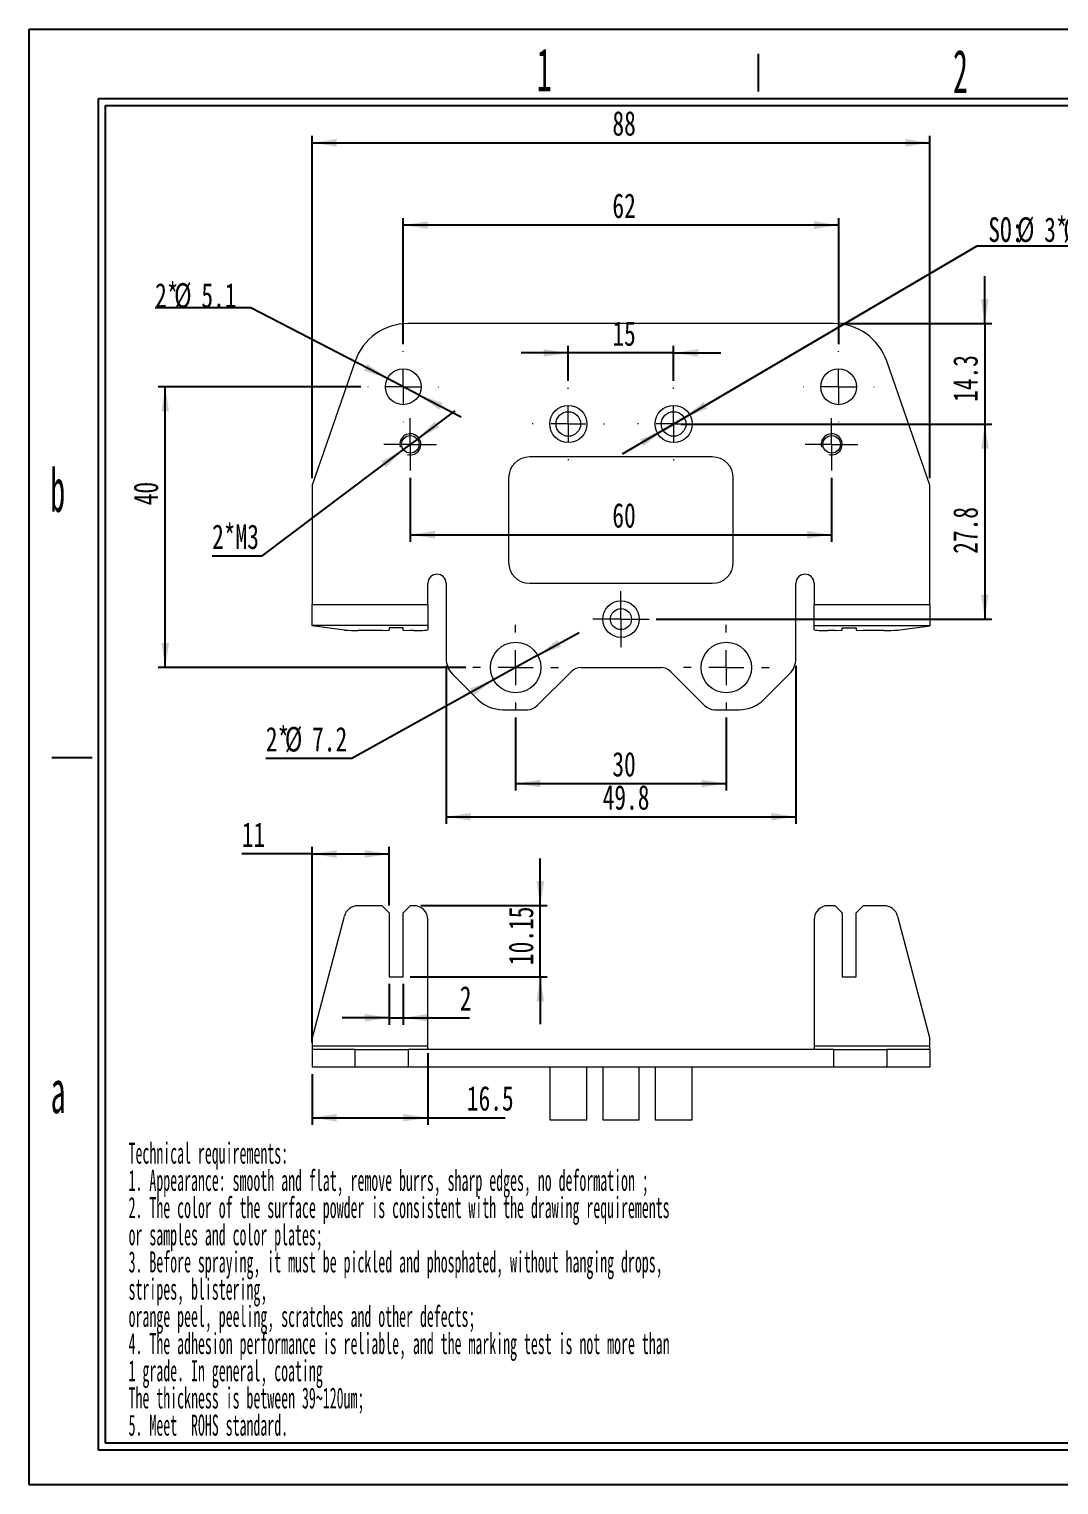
# Model space of a CAD drawing. Header units: millimetres. Extents: x 2 to 295, y 1 to 209.
# Drawn here: x 1.8 to 148.5, y 1.3 to 208.7 of the extents above; entities that cross this region are included whole.
import ezdxf

# ---------------------------------------------------------------- set-up
doc = ezdxf.new("R2010")
doc.units = ezdxf.units.MM
doc.linetypes.add('CENTER', pattern=[10.16, 6.35, -1.27, 1.27, -1.27])
doc.layers.add('DIM', color=5, linetype='Continuous')
doc.layers.add('SLD-0', color=179, linetype='Continuous')
doc.layers.add('中心线', color=1, linetype='CENTER', lineweight=15)
doc.styles.add('SLDTEXTSTYLE1', font='TXT', dxfattribs={"width": 0.469})
doc.styles.add('SLDTEXTSTYLE13', font='TXT', dxfattribs={"width": 0.7})
doc.styles.add('SLDTEXTSTYLE2', font='TXT', dxfattribs={"width": 0.484})
doc.styles.add('SLDTEXTSTYLE5', font='TXT', dxfattribs={"width": 0.5025})
doc.dimstyles.new('SLDDIMSTYLE0', dxfattribs={"dimtxt": 3.5, "dimasz": 3.5, "dimexe": 0, "dimexo": 0.0625, "dimgap": 0.875, "dimtad": 2, "dimrnd": 1e-09, "dimzin": 12, "dimdsep": 46, "dimtxsty": 'SLDTEXTSTYLE1', "dimsah": 1, "dimcen": 0.09, "dimadec": 0, "dimazin": 3, "dimtfac": 1, "dimtofl": 0, "dimtmove": 0, "dimatfit": 3, "dimfxl": 0, "dimfrac": 2, "dimtolj": 1, "dimtzin": 12, "dimarcsym": 0})
doc.dimstyles.new('SLDDIMSTYLE1', dxfattribs={"dimtxt": 3.5, "dimasz": 3.5, "dimexe": 0, "dimexo": 0.0625, "dimgap": 0.875, "dimtad": 2, "dimrnd": 1e-09, "dimzin": 12, "dimdsep": 46, "dimtxsty": 'SLDTEXTSTYLE1', "dimsah": 1, "dimcen": 0.09, "dimadec": 0, "dimazin": 3, "dimtfac": 1, "dimtmove": 0, "dimatfit": 0, "dimfxl": 0, "dimfrac": 2, "dimtolj": 1, "dimtzin": 12, "dimarcsym": 0})
doc.dimstyles.new('SLDDIMSTYLE2', dxfattribs={"dimtxt": 3.5, "dimasz": 3.5, "dimexe": 0, "dimexo": 0.0625, "dimgap": 0.875, "dimtad": 0, "dimtih": 1, "dimtoh": 1, "dimrnd": 1e-09, "dimzin": 12, "dimdsep": 46, "dimtxsty": 'SLDTEXTSTYLE1', "dimsah": 1, "dimcen": 0, "dimadec": 0, "dimazin": 3, "dimtfac": 1, "dimtmove": 0, "dimatfit": 3, "dimfxl": 0, "dimfrac": 2, "dimtolj": 1, "dimtzin": 12, "dimarcsym": 0})
doc.dimstyles.new('SLDDIMSTYLE3', dxfattribs={"dimtxt": 3.5, "dimasz": 3.5, "dimexe": 0, "dimexo": 0.0625, "dimgap": 0.875, "dimtad": 0, "dimtih": 1, "dimtoh": 1, "dimrnd": 1e-09, "dimzin": 12, "dimdsep": 46, "dimtxsty": 'SLDTEXTSTYLE1', "dimsah": 1, "dimcen": 0, "dimadec": 0, "dimazin": 3, "dimtfac": 1, "dimtmove": 0, "dimatfit": 3, "dimfxl": 0, "dimfrac": 2, "dimtolj": 1, "dimtzin": 12, "dimarcsym": 0})
doc.dimstyles.new('SLDDIMSTYLE4', dxfattribs={"dimtxt": 3.5, "dimasz": 3.5, "dimexe": 0, "dimexo": 0.0625, "dimgap": 0.875, "dimtad": 0, "dimtih": 1, "dimtoh": 1, "dimrnd": 1e-09, "dimzin": 12, "dimdsep": 46, "dimtxsty": 'SLDTEXTSTYLE1', "dimsah": 1, "dimcen": 0, "dimadec": 0, "dimazin": 3, "dimtfac": 1, "dimtmove": 0, "dimatfit": 3, "dimfxl": 0, "dimfrac": 2, "dimtolj": 1, "dimtzin": 12, "dimarcsym": 0})

# ---------------------------------------------------------------- blocks, each defined once
blk = doc.blocks.new('SW_NOTE_0')
at = {"layer": 'SLD-0', "color": 0, "char_height": 3, "attachment_point": 1, "style": 'SLDTEXTSTYLE2'}
for s, insert in [('Technical requirements:', (0, 3.87)), ('1. Appearance: smooth and flat, remove burrs, sharp edges, no deformation ;', (0, -0.01)), ('2. The color of the surface powder is consistent with the drawing requirements', (0, -3.88)), ('or samples and color plates;', (0, -7.76)), ('3. Before spraying, it must be pickled and phosphated, without hanging drops,', (0, -11.63)), ('stripes, blistering,', (0, -15.51)), ('orange peel, peeling, scratches and other defects;', (0, -19.38)), ('4. The adhesion performance is reliable, and the marking test is not more than', (0, -23.26)), ('1 grade. In general, coating', (0, -27.13)), ('The thickness is between 39~120um;', (0, -31.01)), ('5. Meet  ROHS standard.', (0, -34.88))]:
    blk.add_mtext(s, dxfattribs=dict(at, insert=insert))
blk = doc.blocks.new('_D')
at = {"layer": 'DIM'}
for p, q in [((42.1, 144.72), (42.1, 193.48)), ((130.1, 144.72), (130.1, 193.48)), ((42.1, 192.48), (130.1, 192.48))]:
    blk.add_line(p, q, dxfattribs=at)
for points in [[(42.1, 192.48), (45.6, 191.95), (45.6, 193.02)], [(130.1, 192.48), (126.6, 193.02), (126.6, 191.95)]]:
    blk.add_solid(points, dxfattribs=at)
at = {"layer": 'DIM', "insert": (84.88, 197), "char_height": 3.5, "attachment_point": 1, "style": 'SLDTEXTSTYLE13'}
blk.add_mtext('88', dxfattribs=at)
blk = doc.blocks.new('_D_1')
at = {"layer": 'DIM'}
for p, q in [((55.1, 163.77), (55.1, 181.76)), ((117.1, 180.76), (55.1, 180.76)), ((117.1, 163.77), (117.1, 181.76))]:
    blk.add_line(p, q, dxfattribs=at)
for points in [[(55.1, 180.76), (58.6, 180.22), (58.6, 181.29)], [(117.1, 180.76), (113.6, 181.29), (113.6, 180.22)]]:
    blk.add_solid(points, dxfattribs=at)
at = {"layer": 'DIM', "insert": (84.88, 185.27), "char_height": 3.5, "attachment_point": 1, "style": 'SLDTEXTSTYLE13'}
blk.add_mtext('62', dxfattribs=at)
blk = doc.blocks.new('_D_2')
at = {"layer": 'DIM'}
for p, q in [((78.6, 162.55), (71.87, 162.55)), ((78.6, 158.57), (78.6, 163.55)), ((93.6, 162.55), (78.6, 162.55)), ((93.6, 158.57), (93.6, 163.55)), ((93.6, 162.55), (100.33, 162.55))]:
    blk.add_line(p, q, dxfattribs=at)
for points in [[(78.6, 162.55), (75.1, 163.08), (75.1, 162.01)], [(93.6, 162.55), (97.1, 162.01), (97.1, 163.08)]]:
    blk.add_solid(points, dxfattribs=at)
at = {"layer": 'DIM', "insert": (84.87, 167.06), "char_height": 3.5, "attachment_point": 1, "style": 'SLDTEXTSTYLE13'}
blk.add_mtext('15', dxfattribs=at)
blk = doc.blocks.new('_D_3')
at = {"layer": 'DIM'}
for p, q in [((137.91, 166.72), (137.91, 173.46)), ((117.41, 166.72), (138.91, 166.72)), ((137.91, 166.72), (137.91, 152.42)), ((99.75, 152.42), (138.91, 152.42)), ((137.91, 152.42), (137.91, 145.69))]:
    blk.add_line(p, q, dxfattribs=at)
for points in [[(137.91, 166.72), (138.45, 170.22), (137.38, 170.22)], [(137.91, 152.42), (137.38, 148.92), (138.45, 148.92)]]:
    blk.add_solid(points, dxfattribs=at)
at = {"layer": 'DIM', "insert": (133.4, 155.57), "char_height": 3.5, "attachment_point": 1, "rotation": 90, "style": 'SLDTEXTSTYLE13'}
blk.add_mtext('14.3', dxfattribs=at)
blk = doc.blocks.new('_D_4')
at = {"layer": 'DIM'}
for p, q in [((56.1, 144.77), (56.1, 135.65)), ((116.1, 144.77), (116.1, 135.65)), ((56.1, 136.65), (116.1, 136.65))]:
    blk.add_line(p, q, dxfattribs=at)
for points in [[(56.1, 136.65), (59.6, 136.11), (59.6, 137.19)], [(116.1, 136.65), (112.6, 137.19), (112.6, 136.11)]]:
    blk.add_solid(points, dxfattribs=at)
at = {"layer": 'DIM', "insert": (84.87, 141.16), "char_height": 3.5, "attachment_point": 1, "style": 'SLDTEXTSTYLE13'}
blk.add_mtext('60', dxfattribs=at)
blk = doc.blocks.new('_D_5')
at = {"layer": 'DIM'}
for p, q in [((33.37, 168.98), (19.75, 168.98)), ((52.83, 158.9), (33.37, 168.98)), ((57.36, 156.55), (52.83, 158.9)), ((57.36, 156.55), (63.34, 153.46))]:
    blk.add_line(p, q, dxfattribs=at)
for points in [[(52.83, 158.9), (49.97, 160.99), (49.48, 160.03)], [(57.36, 156.55), (60.22, 154.46), (60.72, 155.42)]]:
    blk.add_solid(points, dxfattribs=at)
at = {"layer": 'DIM', "char_height": 3.5, "attachment_point": 1, "style": 'SLDTEXTSTYLE13'}
for s, insert in [('2*', (19.75, 172.49)), ('%%c', (22.47, 172.49)), ('5.1', (26.34, 172.49))]:
    blk.add_mtext(s, dxfattribs=dict(at, insert=insert))
blk = doc.blocks.new('_D_6')
at = {"layer": 'DIM'}
for p, q in [((57.1, 150.27), (62.48, 154.32)), ((57.1, 150.27), (55.1, 148.77)), ((55.1, 148.77), (34.91, 133.6)), ((34.91, 133.6), (27.87, 133.6))]:
    blk.add_line(p, q, dxfattribs=at)
for points in [[(57.1, 150.27), (60.22, 151.95), (59.57, 152.81)], [(55.1, 148.77), (51.98, 147.1), (52.62, 146.24)]]:
    blk.add_solid(points, dxfattribs=at)
at = {"layer": 'DIM', "insert": (27.87, 138.11), "char_height": 3.5, "attachment_point": 1, "style": 'SLDTEXTSTYLE13'}
blk.add_mtext('2*M3', dxfattribs=at)
blk = doc.blocks.new('_D_7')
at = {"layer": 'DIM'}
for p, q in [((95.11, 153.31), (136.83, 177.78)), ((136.83, 177.78), (169.08, 177.78)), ((92.09, 151.54), (86.28, 148.13)), ((92.09, 151.54), (95.11, 153.31))]:
    blk.add_line(p, q, dxfattribs=at)
for points in [[(95.11, 153.31), (98.4, 154.62), (97.85, 155.55)], [(92.09, 151.54), (88.8, 150.23), (89.34, 149.3)]]:
    blk.add_solid(points, dxfattribs=at)
at = {"layer": 'DIM', "char_height": 3.5, "attachment_point": 1, "style": 'SLDTEXTSTYLE13'}
for s, insert in [('SO:', (138.41, 181.86)), ('%%c', (142.5, 181.86)), ('3*', (146.37, 181.86)), ('%%c', (149.09, 181.86)), ('3.5', (152.96, 181.86)), ('%%c', (157.04, 181.86)), ('5.3-10', (160.91, 181.86))]:
    blk.add_mtext(s, dxfattribs=dict(at, insert=insert))
blk = doc.blocks.new('_D_8')
at = {"layer": 'DIM'}
for p, q in [((71.1, 110.62), (71.1, 100.2)), ((101.1, 110.62), (101.1, 100.2)), ((71.1, 101.2), (101.1, 101.2))]:
    blk.add_line(p, q, dxfattribs=at)
for points in [[(71.1, 101.2), (74.6, 100.66), (74.6, 101.73)], [(101.1, 101.2), (97.6, 101.73), (97.6, 100.66)]]:
    blk.add_solid(points, dxfattribs=at)
at = {"layer": 'DIM', "insert": (84.87, 105.71), "char_height": 3.5, "attachment_point": 1, "style": 'SLDTEXTSTYLE13'}
blk.add_mtext('30', dxfattribs=at)
blk = doc.blocks.new('_D_9')
at = {"layer": 'DIM'}
for p, q in [((49.05, 157.72), (20.2, 157.72)), ((21.2, 117.72), (21.2, 157.72)), ((64, 117.72), (20.2, 117.72))]:
    blk.add_line(p, q, dxfattribs=at)
for points in [[(21.2, 157.72), (20.66, 154.22), (21.73, 154.22)], [(21.2, 117.72), (21.73, 121.22), (20.66, 121.22)]]:
    blk.add_solid(points, dxfattribs=at)
at = {"layer": 'DIM', "insert": (16.68, 140.84), "char_height": 3.5, "attachment_point": 1, "rotation": 90, "style": 'SLDTEXTSTYLE13'}
blk.add_mtext('40', dxfattribs=at)
blk = doc.blocks.new('_D_10')
at = {"layer": 'DIM'}
for p, q in [((74.24, 119.47), (80.13, 122.74)), ((74.24, 119.47), (67.95, 115.98)), ((67.95, 115.98), (47.78, 104.76)), ((47.78, 104.76), (35.52, 104.76))]:
    blk.add_line(p, q, dxfattribs=at)
for points in [[(74.24, 119.47), (77.56, 120.7), (77.04, 121.65)], [(67.95, 115.98), (64.63, 114.75), (65.15, 113.8)]]:
    blk.add_solid(points, dxfattribs=at)
at = {"layer": 'DIM', "char_height": 3.5, "attachment_point": 1, "style": 'SLDTEXTSTYLE13'}
for s, insert in [('2*', (35.52, 109.27)), ('%%c', (38.24, 109.27)), ('7.2', (42.11, 109.27))]:
    blk.add_mtext(s, dxfattribs=dict(at, insert=insert))
blk = doc.blocks.new('_D_11')
at = {"layer": 'DIM'}
for p, q in [((61.2, 117.97), (61.2, 95.47)), ((111, 117.97), (111, 95.47)), ((61.2, 96.47), (111, 96.47))]:
    blk.add_line(p, q, dxfattribs=at)
for points in [[(61.2, 96.47), (64.7, 95.93), (64.7, 97.01)], [(111, 96.47), (107.5, 97.01), (107.5, 95.93)]]:
    blk.add_solid(points, dxfattribs=at)
at = {"layer": 'DIM', "insert": (83.49, 100.98), "char_height": 3.5, "attachment_point": 1, "style": 'SLDTEXTSTYLE13'}
blk.add_mtext('49.8', dxfattribs=at)
blk = doc.blocks.new('_D_12')
at = {"layer": 'DIM'}
for p, q in [((94.6, 152.42), (138.91, 152.42)), ((137.91, 152.42), (137.91, 124.62)), ((91.1, 124.62), (138.91, 124.62))]:
    blk.add_line(p, q, dxfattribs=at)
for points in [[(137.91, 152.42), (137.38, 148.92), (138.45, 148.92)], [(137.91, 124.62), (138.45, 128.12), (137.38, 128.12)]]:
    blk.add_solid(points, dxfattribs=at)
at = {"layer": 'DIM', "insert": (133.4, 133.93), "char_height": 3.5, "attachment_point": 1, "rotation": 90, "style": 'SLDTEXTSTYLE13'}
blk.add_mtext('27.8', dxfattribs=at)
blk = doc.blocks.new('SW_CENTERMARKSYMBOL_0')
at = {"layer": '中心线', "color": 0}
for p, q in [((0, 5), (0, 5.05)), ((0, 0), (0, 2.5)), ((-5, 0), (-5.05, 0)), ((0, 0), (-2.5, 0)), ((0, 0), (0, -2.5)), ((0, 0), (2.5, 0)), ((5, 0), (5.05, 0)), ((0, -5), (0, -5.05))]:
    blk.add_line(p, q, dxfattribs=at)
blk = doc.blocks.new('SW_CENTERMARKSYMBOL_1')
at = {"layer": '中心线', "color": 0}
for p, q in [((0, 5), (0, 5.05)), ((0, 0), (0, 2.5)), ((-5, 0), (-5.05, 0)), ((0, 0), (-2.5, 0)), ((0, 0), (0, -2.5)), ((0, 0), (2.5, 0)), ((5, 0), (5.05, 0)), ((0, -5), (0, -5.05))]:
    blk.add_line(p, q, dxfattribs=at)
blk = doc.blocks.new('SW_CENTERMARKSYMBOL_2')
at = {"layer": '中心线', "color": 0}
for p, q in [((0, 5), (0, 5.15)), ((0, 0), (0, 2.5)), ((-5, 0), (-5.15, 0)), ((0, 0), (-2.5, 0)), ((0, 0), (0, -2.5)), ((0, 0), (2.5, 0)), ((5, 0), (5.15, 0)), ((0, -5), (0, -5.15))]:
    blk.add_line(p, q, dxfattribs=at)
blk = doc.blocks.new('SW_CENTERMARKSYMBOL_3')
at = {"layer": '中心线', "color": 0}
for p, q in [((0, 5), (0, 5.15)), ((0, 0), (0, 2.5)), ((-5, 0), (-5.15, 0)), ((0, 0), (-2.5, 0)), ((0, 0), (0, -2.5)), ((0, 0), (2.5, 0)), ((5, 0), (5.15, 0)), ((0, -5), (0, -5.15))]:
    blk.add_line(p, q, dxfattribs=at)
blk = doc.blocks.new('SW_CENTERMARKSYMBOL_4')
at = {"layer": '中心线', "color": 0}
for p, q in [((0, 2.5), (0, 3.75)), ((0, 0), (0, 2.5)), ((-2.5, 0), (-3.75, 0)), ((0, 0), (-2.5, 0)), ((0, 0), (0, -2.5)), ((0, 0), (2.5, 0)), ((2.5, 0), (3.75, 0)), ((0, -2.5), (0, -3.75))]:
    blk.add_line(p, q, dxfattribs=at)
blk = doc.blocks.new('SW_CENTERMARKSYMBOL_5')
at = {"layer": '中心线', "color": 0}
for p, q in [((0, 2.5), (0, 3.75)), ((0, 0), (0, 2.5)), ((-2.5, 0), (-3.75, 0)), ((0, 0), (-2.5, 0)), ((0, 0), (0, -2.5)), ((0, 0), (2.5, 0)), ((2.5, 0), (3.75, 0)), ((0, -2.5), (0, -3.75))]:
    blk.add_line(p, q, dxfattribs=at)
blk = doc.blocks.new('SW_CENTERMARKSYMBOL_6')
at = {"layer": '中心线', "color": 0}
for p, q in [((0, 5), (0, 6.1)), ((0, 0), (0, 2.5)), ((-5, 0), (-6.1, 0)), ((0, 0), (-2.5, 0)), ((0, 0), (0, -2.5)), ((0, 0), (2.5, 0)), ((5, 0), (6.1, 0)), ((0, -5), (0, -6.1))]:
    blk.add_line(p, q, dxfattribs=at)
blk = doc.blocks.new('SW_CENTERMARKSYMBOL_7')
at = {"layer": '中心线', "color": 0}
for p, q in [((0, 5), (0, 6.1)), ((0, 0), (0, 2.5)), ((-5, 0), (-6.1, 0)), ((0, 0), (-2.5, 0)), ((0, 0), (0, -2.5)), ((0, 0), (2.5, 0)), ((5, 0), (6.1, 0)), ((0, -5), (0, -6.1))]:
    blk.add_line(p, q, dxfattribs=at)
blk = doc.blocks.new('SW_CENTERMARKSYMBOL_8')
at = {"layer": '中心线', "color": 0}
for p, q in [((0, 2.5), (0, 4)), ((0, 0), (0, 2.5)), ((-2.5, 0), (-4, 0)), ((0, 0), (-2.5, 0)), ((0, 0), (0, -2.5)), ((0, 0), (2.5, 0)), ((2.5, 0), (4, 0)), ((0, -2.5), (0, -4))]:
    blk.add_line(p, q, dxfattribs=at)
blk = doc.blocks.new('_D_13')
at = {"layer": 'DIM'}
for p, q in [((53.1, 72.66), (53.1, 66.84)), ((55.1, 72.66), (55.1, 66.84)), ((53.1, 67.84), (46.37, 67.84)), ((53.1, 67.84), (55.1, 67.84)), ((55.1, 67.84), (64.51, 67.84))]:
    blk.add_line(p, q, dxfattribs=at)
for points in [[(53.1, 67.84), (49.6, 68.38), (49.6, 67.3)], [(55.1, 67.84), (58.6, 67.3), (58.6, 68.38)]]:
    blk.add_solid(points, dxfattribs=at)
at = {"layer": 'DIM', "insert": (63.14, 72.35), "char_height": 3.5, "attachment_point": 1, "style": 'SLDTEXTSTYLE13'}
blk.add_mtext('2', dxfattribs=at)
blk = doc.blocks.new('_D_14')
at = {"layer": 'DIM'}
for p, q in [((74.61, 83.81), (74.61, 90.54)), ((57.6, 83.81), (75.61, 83.81)), ((74.61, 73.66), (74.61, 83.81)), ((56.1, 73.66), (75.61, 73.66)), ((74.61, 73.66), (74.61, 66.93))]:
    blk.add_line(p, q, dxfattribs=at)
for points in [[(74.61, 83.81), (75.15, 87.31), (74.08, 87.31)], [(74.61, 73.66), (74.08, 70.16), (75.15, 70.16)]]:
    blk.add_solid(points, dxfattribs=at)
at = {"layer": 'DIM', "insert": (70.1, 75.34), "char_height": 3.5, "attachment_point": 1, "rotation": 90, "style": 'SLDTEXTSTYLE13'}
blk.add_mtext('10.15', dxfattribs=at)
blk = doc.blocks.new('_D_15')
at = {"layer": 'DIM'}
for p, q in [((58.6, 62.8), (58.6, 52.6)), ((42.1, 59.82), (42.1, 52.6)), ((42.1, 53.6), (58.6, 53.6)), ((58.6, 53.6), (69.6, 53.6))]:
    blk.add_line(p, q, dxfattribs=at)
for points in [[(42.1, 53.6), (45.6, 53.06), (45.6, 54.13)], [(58.6, 53.6), (55.1, 54.13), (55.1, 53.06)]]:
    blk.add_solid(points, dxfattribs=at)
at = {"layer": 'DIM', "insert": (64.15, 58.11), "char_height": 3.5, "attachment_point": 1, "style": 'SLDTEXTSTYLE13'}
blk.add_mtext('16.5', dxfattribs=at)
blk = doc.blocks.new('_D_16')
at = {"layer": 'DIM'}
for p, q in [((42.1, 64.32), (42.1, 92.17)), ((53.1, 83.81), (53.1, 92.17)), ((42.1, 91.17), (32.1, 91.17)), ((42.1, 91.17), (53.1, 91.17))]:
    blk.add_line(p, q, dxfattribs=at)
for points in [[(42.1, 91.17), (45.6, 90.63), (45.6, 91.71)], [(53.1, 91.17), (49.6, 91.71), (49.6, 90.63)]]:
    blk.add_solid(points, dxfattribs=at)
at = {"layer": 'DIM', "insert": (32.1, 95.68), "char_height": 3.5, "attachment_point": 1, "style": 'SLDTEXTSTYLE13'}
blk.add_mtext('11', dxfattribs=at)

msp = doc.modelspace()

# ---------------------------------------------------------------- linework, layer by layer
at = {"color": 7, "linetype": 'Continuous', "lineweight": 15}
for p, q in [((116.40973, 166.7247), (55.78475, 166.7247)), ((48.22878, 161.35287), (42.09724, 143.7247)), ((130.09724, 143.7247), (123.9657, 161.35287)), ((99.09724, 147.7247), (73.09724, 147.7247)), ((42.09724, 143.7247), (42.09724, 126.70907)), ((70.09724, 144.7247), (70.09724, 132.7247)), ((102.09724, 132.7247), (102.09724, 144.7247)), ((130.09724, 126.70907), (130.09724, 143.7247)), ((58.59724, 126.70907), (58.59724, 129.7247)), ((61.19724, 129.7247), (61.19724, 118.96734)), ((73.09724, 129.7247), (99.09724, 129.7247)), ((110.99724, 118.96734), (110.99724, 129.7247)), ((113.59724, 129.7247), (113.59724, 126.70907)), ((42.09724, 123.7109), (42.09724, 126.70907)), ((42.09724, 126.70907), (58.59724, 126.70907)), ((58.59724, 126.70907), (58.59724, 123.7109)), ((113.59724, 126.70907), (130.09724, 126.70907)), ((113.59724, 123.7109), (113.59724, 126.70907)), ((130.09724, 126.70907), (130.09724, 123.7109)), ((58.59724, 123.7109), (42.09724, 123.7109)), ((42.09724, 123.67535), (42.09724, 123.7109)), ((46.70487, 123.06429), (42.09724, 123.67535)), ((52.09724, 123.01225), (48.63902, 123.01225)), ((52.09724, 123.01225), (53.09724, 123.04715)), ((55.09724, 123.36649), (53.09724, 123.36649)), ((53.09724, 123.36649), (53.09724, 123.04715)), ((55.09724, 123.04715), (55.09724, 123.36649)), ((55.09724, 123.04715), (56.09724, 123.01225)), ((56.59724, 123.01225), (56.09724, 123.01225)), ((58.59724, 123.7109), (58.59724, 123.08205)), ((113.59724, 123.7109), (130.09724, 123.7109)), ((113.59724, 123.08205), (113.59724, 123.7109)), ((116.59724, 123.01225), (115.59724, 123.01225)), ((116.59724, 123.01225), (117.59724, 123.04715)), ((117.59724, 123.36649), (119.59724, 123.36649)), ((117.59724, 123.04715), (117.59724, 123.36649)), ((119.59724, 123.36649), (119.59724, 123.04715)), ((119.59724, 123.04715), (120.59724, 123.01225)), ((123.55546, 123.01225), (120.59724, 123.01225)), ((125.48961, 123.06429), (130.09724, 123.67535)), ((130.09724, 123.7109), (130.09724, 123.67535)), ((62.07592, 116.84602), (65.73277, 113.18917)), ((74.18303, 112.31049), (79.01145, 117.13891)), ((80.42567, 117.7247), (91.76881, 117.7247)), ((93.18303, 117.13891), (98.01145, 112.31049)), ((106.46171, 113.18917), (110.11856, 116.84602)), ((69.26831, 111.7247), (72.76881, 111.7247)), ((99.42567, 111.7247), (102.92617, 111.7247)), ((52.09724, 83.80548), (48.63902, 83.80548)), ((53.09724, 82.80608), (52.09724, 83.80548)), ((56.09724, 83.80548), (55.09724, 82.80608)), ((56.59724, 83.80548), (56.09724, 83.80548)), ((116.59724, 83.80548), (115.59724, 83.80548)), ((117.59724, 82.80608), (116.59724, 83.80548)), ((120.59724, 83.80548), (119.59724, 82.80608)), ((123.55546, 83.80548), (120.59724, 83.80548)), ((42.09724, 64.81705), (46.70487, 82.31537)), ((53.09724, 82.80608), (53.09724, 73.66166)), ((55.09724, 73.66166), (55.09724, 82.80608)), ((58.59724, 63.79899), (58.59724, 81.80669)), ((113.59724, 81.80669), (113.59724, 63.79899)), ((117.59724, 82.80608), (117.59724, 73.66166)), ((119.59724, 73.66166), (119.59724, 82.80608)), ((125.48961, 82.31537), (130.09724, 64.81705)), ((53.09724, 73.66166), (55.09724, 73.66166)), ((117.59724, 73.66166), (119.59724, 73.66166)), ((42.09724, 64.81705), (42.09724, 63.79899)), ((130.09724, 63.79899), (130.09724, 64.81705)), ((42.09724, 63.79899), (42.09724, 63.31644)), ((58.59724, 63.79899), (42.09724, 63.79899)), ((42.09724, 63.31644), (42.09724, 60.81644)), ((48.22878, 63.31644), (42.09724, 63.31644)), ((48.22878, 60.81644), (48.22878, 63.31644)), ((48.22878, 63.31644), (55.78475, 63.31644)), ((55.78475, 63.31644), (55.78475, 60.81644)), ((116.40973, 63.31644), (55.78475, 63.31644)), ((58.59724, 63.31644), (58.59724, 63.79899)), ((130.09724, 63.79899), (113.59724, 63.79899)), ((113.59724, 63.79899), (113.59724, 63.31644)), ((116.40973, 60.81644), (116.40973, 63.31644)), ((116.40973, 63.31644), (123.9657, 63.31644)), ((123.9657, 63.31644), (123.9657, 60.81644)), ((130.09724, 63.31644), (123.9657, 63.31644)), ((130.09724, 63.31644), (130.09724, 63.79899)), ((130.09724, 63.31644), (130.09724, 60.81644)), ((48.22878, 60.81644), (42.09724, 60.81644)), ((55.78475, 60.81644), (48.22878, 60.81644)), ((116.40973, 60.81644), (55.78475, 60.81644)), ((75.94724, 60.81644), (75.94724, 53.31644)), ((81.24724, 53.31644), (81.24724, 60.81644)), ((83.49724, 60.81644), (83.49724, 53.31644)), ((88.69724, 53.31644), (88.69724, 60.81644)), ((90.94724, 60.81644), (90.94724, 53.31644)), ((96.24724, 53.31644), (96.24724, 60.81644)), ((123.9657, 60.81644), (116.40973, 60.81644)), ((130.09724, 60.81644), (123.9657, 60.81644)), ((75.94724, 53.31644), (81.24724, 53.31644)), ((83.49724, 53.31644), (88.69724, 53.31644)), ((90.94724, 53.31644), (96.24724, 53.31644))]:
    msp.add_line(p, q, dxfattribs=at)
for centre, radius in [((55.09724, 157.7247), 2.55), ((117.09724, 157.7247), 2.55), ((78.59724, 152.4247), 2.65), ((78.59724, 152.4247), 1.75), ((93.59724, 152.4247), 2.65), ((93.59724, 152.4247), 1.75), ((56.09724, 149.5237), 1.25), ((116.09724, 149.5237), 1.25), ((86.09724, 124.6247), 2.6), ((86.09724, 124.6247), 1.5), ((71.09724, 117.7247), 3.6), ((101.09724, 117.7247), 3.6)]:
    msp.add_circle(centre, radius, dxfattribs=at)
for centre, radius, start, end in [((55.78475, 158.7247), 8, 90, 160.820992), ((116.40973, 158.7247), 8, 19.179008, 90), ((73.09724, 144.7247), 3, 90, 180), ((99.09724, 144.7247), 3, 0, 90), ((73.09724, 132.7247), 3, 180, 270), ((99.09724, 132.7247), 3, 270, 0), ((59.89724, 129.7247), 1.3, 0, 180), ((112.29724, 129.7247), 1.3, 0, 180), ((48.30574, 146.59639), 23.58649, 266.108197, 270.8096073), ((57.09662, 137.39171), 14.38812, 268.0109773, 275.9865821), ((115.09786, 137.39171), 14.38812, 264.0134179, 271.9890227), ((123.88874, 146.59639), 23.58649, 269.1903927, 273.891803), ((64.19724, 118.96734), 3, 180, 225), ((107.99724, 118.96734), 3, 315, 0), ((80.42567, 115.7247), 2, 90, 135), ((91.76881, 115.7247), 2, 45, 90), ((69.26831, 116.7247), 5, 225, 270), ((72.76881, 113.7247), 2, 270, 315), ((99.42567, 113.7247), 2, 225, 270), ((102.92617, 116.7247), 5, 270, 315), ((48.63861, 81.80569), 1.99978, 89.98834, 165.2343493), ((56.59785, 81.80608), 1.99939, 0.0174832, 90.0174255), ((115.59663, 81.80608), 1.99939, 89.9825745, 179.9825168), ((123.55587, 81.80569), 1.99978, 14.7656507, 90.01166)]:
    msp.add_arc(centre, radius, start, end, dxfattribs=at)
at = {"color": 7, "linetype": 'Continuous', "lineweight": 0}
for centre in [(56.09724, 149.5237), (116.09724, 149.5237)]:
    msp.add_arc(centre, 1.5, 255, 195, dxfattribs=at)
at = {"layer": 'SLD-0'}
for p, q in [((1.81204, 208.67374), (295.10656, 208.67374)), ((1.81204, 1.29378), (1.81204, 208.67374)), ((12.67482, 7.21892), (12.67482, 197.81098)), ((12.67482, 197.81098), (289.18142, 197.81098)), ((289.18142, 7.21892), (12.67482, 7.21892)), ((295.10656, 1.29378), (1.81204, 1.29378))]:
    msp.add_line(p, q, dxfattribs=at)
at = {"layer": 'SLD-0', "color": 6, "linetype": 'Continuous'}
for p, q in [((105.70104, 199.78603), (105.70104, 205.16949)), ((11.6873, 6.2314), (11.6873, 198.7985)), ((11.6873, 198.7985), (290.16894, 198.7985)), ((10.80456, 104.8527), (5.06807, 104.8527)), ((290.16894, 6.2314), (11.6873, 6.2314))]:
    msp.add_line(p, q, dxfattribs=at)

# ---------------------------------------------------------------- block references
at = {"layer": 'SLD-0', "color": 5}
msp.add_blockref('SW_NOTE_0', (15.97554, 46.18607), dxfattribs=at)
at = {"layer": '中心线'}
for name, p in [('SW_CENTERMARKSYMBOL_0', (55.09724, 157.7247)), ('SW_CENTERMARKSYMBOL_1', (117.09724, 157.7247)), ('SW_CENTERMARKSYMBOL_3', (78.59724, 152.4247)), ('SW_CENTERMARKSYMBOL_2', (93.59724, 152.4247)), ('SW_CENTERMARKSYMBOL_4', (56.09724, 149.5237)), ('SW_CENTERMARKSYMBOL_5', (116.09724, 149.5237)), ('SW_CENTERMARKSYMBOL_8', (86.09724, 124.6247)), ('SW_CENTERMARKSYMBOL_6', (71.09724, 117.7247)), ('SW_CENTERMARKSYMBOL_7', (101.09724, 117.7247))]:
    msp.add_blockref(name, p, dxfattribs=at)

# ---------------------------------------------------------------- texts
at = {"layer": 'SLD-0', "char_height": 6.17202, "attachment_point": 1, "style": 'SLDTEXTSTYLE5'}
for s, insert in [('1', (74.11098, 205.97118)), ('2', (133.38806, 205.72756)), ('b', (4.83464, 146.09178)), ('a', (4.87979, 60.42344))]:
    msp.add_mtext(s, dxfattribs=dict(at, insert=insert))

# ---------------------------------------------------------------- dimensions: what is measured, and where the dimension line sits
at = {"layer": 'DIM'}
for base, p1, p2, dimstyle, picture, middle in [((130.09724, 192.48381), (42.09724, 143.7247), (130.09724, 143.7247), 'SLDDIMSTYLE0', '_D', (86.24016, 192.48381)), ((55.09724, 180.75617), (117.09724, 162.7747), (55.09724, 162.7747), 'SLDDIMSTYLE0', '_D_1', (86.24016, 180.75617)), ((78.59724, 162.54508), (93.59724, 157.5747), (78.59724, 157.5747), 'SLDDIMSTYLE1', '_D_2', (86.23041, 162.54508)), ((116.09724, 136.65126), (56.09724, 145.7737), (116.09724, 145.7737), 'SLDDIMSTYLE0', '_D_4', (86.23041, 136.65126)), ((110.99724, 96.46734), (61.19724, 118.96734), (110.99724, 118.96734), 'SLDDIMSTYLE0', '_D_11', (86.21017, 96.46734)), ((101.09724, 101.1955), (71.09724, 111.6247), (101.09724, 111.6247), 'SLDDIMSTYLE0', '_D_8', (86.22754, 101.1955)), ((53.09724, 91.16902), (42.09724, 63.31644), (53.09724, 82.80608), 'SLDDIMSTYLE0', '_D_16', (33.46016, 91.16902)), ((55.09724, 67.84241), (53.09724, 73.66166), (55.09724, 73.66166), 'SLDDIMSTYLE1', '_D_13', (63.82479, 67.84241))]:
    dim = msp.add_linear_dim(base=base, p1=p1, p2=p2, dimstyle=dimstyle, dxfattribs=at)
    dim.commit()
    dim.dimension.update_dxf_attribs({"geometry": picture, "text_midpoint": middle, "dimtype": 160})
for p1, p2, text, dimstyle, picture, middle in [((95.1068, 153.30998), (92.08768, 151.53942), 'SO:%%c3*%%c3.5%%c5.3-10', 'SLDDIMSTYLE2', '_D_7', (153.74638, 179.59905)), ((52.83308, 158.89776), (57.3614, 156.55165), '2*<> ', 'SLDDIMSTYLE2', '_D_5', (25.76474, 170.51731)), ((67.9508, 115.97544), (74.24368, 119.47396), '2*<>', 'SLDDIMSTYLE4', '_D_10', (40.85317, 107.29741))]:
    dim = msp.add_diameter_dim_2p(p1=p1, p2=p2, text=text, dimstyle=dimstyle, dxfattribs=at)
    dim.commit()
    dim.dimension.update_dxf_attribs({"geometry": picture, "text_midpoint": middle, "dimtype": 163})
for base, p1, p2, angle, dimstyle, picture, middle in [((137.91483, 152.4247), (116.40973, 166.7247), (98.74724, 152.4247), 90, 'SLDDIMSTYLE1', '_D_3', (137.91483, 158.29346)), ((21.19559, 157.7247), (64.99724, 117.7247), (50.04724, 157.7247), 90, 'SLDDIMSTYLE0', '_D_9', (21.19559, 142.19801)), ((137.91483, 124.6247), (93.59724, 152.4247), (90.09724, 124.6247), 90, 'SLDDIMSTYLE0', '_D_12', (137.91483, 136.65126)), ((58.59724, 53.5953), (42.09724, 60.81644), (58.59724, 63.79899), 0, 'SLDDIMSTYLE0', '_D_15', (66.877, 53.5953))]:
    dim = msp.add_linear_dim(base=base, p1=p1, p2=p2, angle=angle, dimstyle=dimstyle, dxfattribs=at)
    dim.commit()
    dim.dimension.update_dxf_attribs({"geometry": picture, "text_midpoint": middle, "dimtype": 160})
dim = msp.add_diameter_dim_2p(p1=(55.09799, 148.77269), p2=(57.09649, 150.2747), text='2*M3', dimstyle='SLDDIMSTYLE3', override={"dimpost": '<>'}, dxfattribs=at)
dim.commit()
dim.dimension.update_dxf_attribs({"geometry": '_D_6', "text_midpoint": (30.59681, 135.63418), "dimtype": 163})
dim = msp.add_linear_dim(base=(74.6147, 83.80547), p1=(55.09724, 73.66166), p2=(56.59724, 83.80547), angle=90, text='10.15', dimstyle='SLDDIMSTYLE1', dxfattribs=at)
dim.commit()
dim.dimension.update_dxf_attribs({"geometry": '_D_14', "text_midpoint": (74.6147, 78.74575), "dimtype": 160})

doc.saveas('drawing.dxf')
